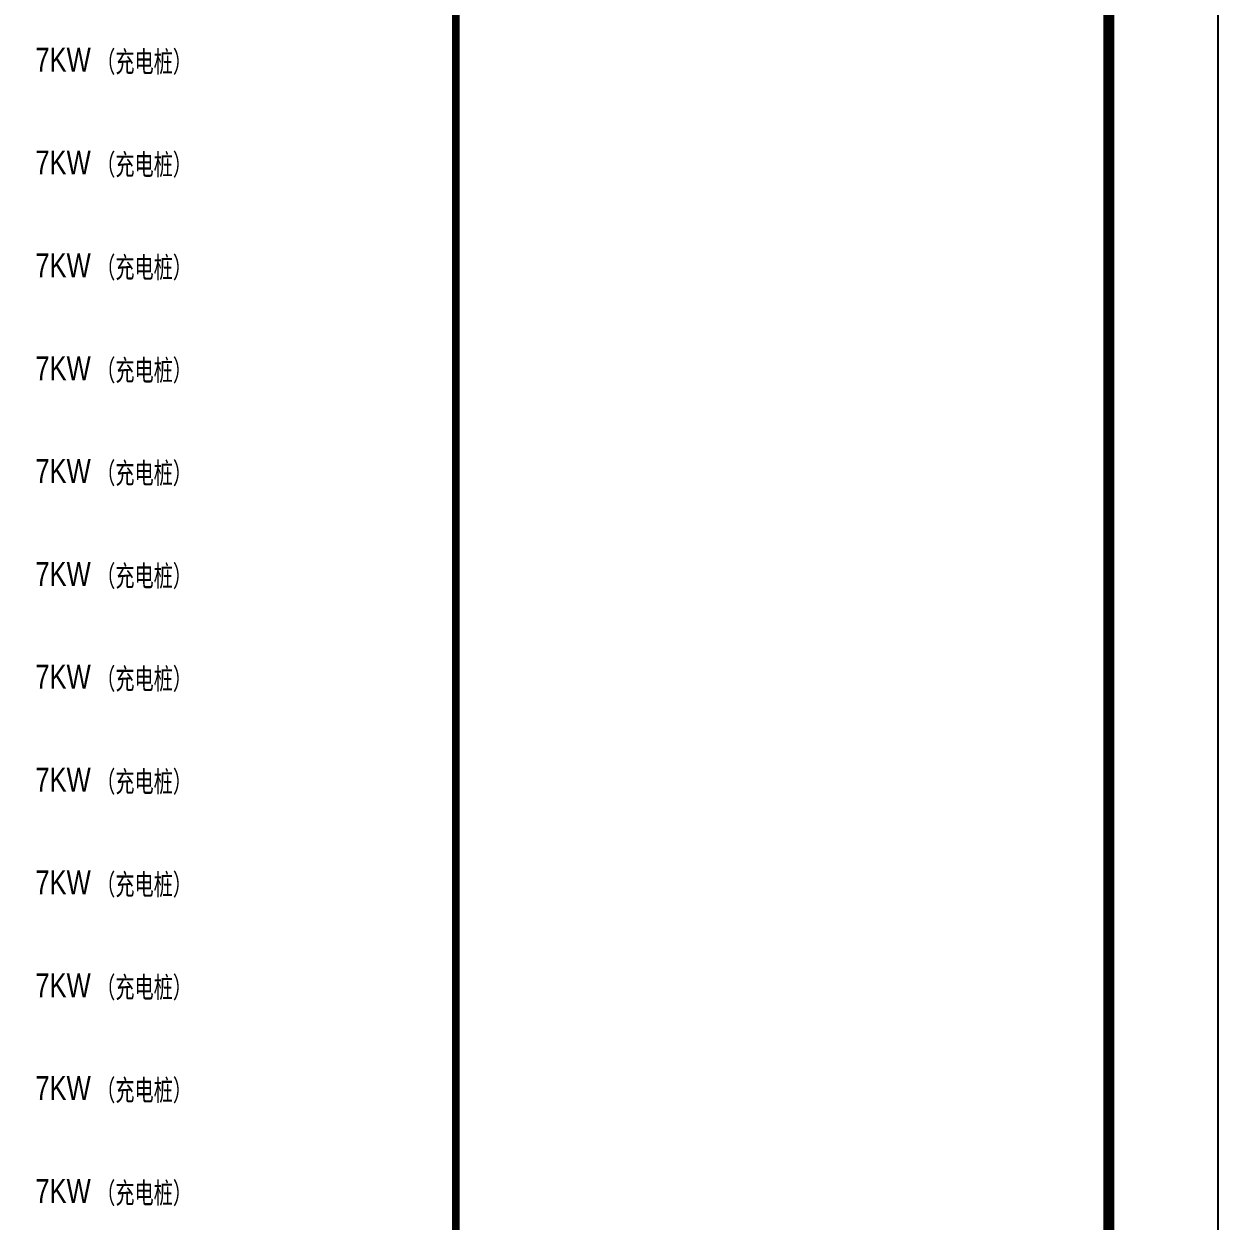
# Model space of a CAD drawing. Extents: x -809667 to 586099, y 3084146 to 3634412.
# Drawn here: x 381450.2 to 381504.9, y 3087267.1 to 3087322 of the extents above; entities that cross this region are included whole.
import ezdxf

# ---------------------------------------------------------------- set-up
doc = ezdxf.new("R2010")
doc.units = 0
doc.header["$LTSCALE"] = 0.5
doc.layers.get('0').update_dxf_attribs({"linetype": 'CONTINUOUS'})
doc.layers.add('PUB_TITLE', color=4, linetype='CONTINUOUS')
doc.layers.add('电气系统图', color=6, linetype='CONTINUOUS')
doc.styles.add('ZSDZ', font='XCSG.SHX', dxfattribs={"width": 0.8, "height": 3.5, "bigfont": 'HZTXT.SHX'})

# ---------------------------------------------------------------- blocks, each defined once
blk = doc.blocks.new('TQ11')
at = {"layer": 'PUB_TITLE', "const_width": 100}
blk.add_lwpolyline([(1252310, -1083954), (1252310, -1166000)], dxfattribs=at)
at = {"layer": 'PUB_TITLE'}
blk.add_lwpolyline([(1252310, -1166000), (1260886, -1166000), (1260886, -1083954), (1252310, -1083954)], close=True, dxfattribs=at)

msp = doc.modelspace()

# ---------------------------------------------------------------- linework, layer by layer
at = {"layer": 'PUB_TITLE', "linetype": 'Continuous'}
msp.add_lwpolyline([(381084.377, 3087078.645), (381504.877, 3087078.645), (381504.877, 3087375.645), (381084.377, 3087375.645)], close=True, dxfattribs=at)
at = {"layer": 'PUB_TITLE', "linetype": 'Continuous', "const_width": 0.5}
msp.add_lwpolyline([(381096.877, 3087083.645), (381499.877, 3087083.645), (381499.877, 3087370.645), (381096.877, 3087370.645)], close=True, dxfattribs=at)

# ---------------------------------------------------------------- block references
at = {"xscale": 0.003488000000000001, "yscale": 0.003488000000000001, "zscale": 0.003488000000000001}
msp.add_blockref('TQ11', (377101.906, 3091151.476), dxfattribs=at)

# ---------------------------------------------------------------- texts
at = {"layer": '电气系统图', "color": 2, "style": 'ZSDZ', "width": 0.8}
for s, p in [('7KW', (381450.704, 3087319.782)), ('（充电桩）', (381453.495, 3087319.65)), ('7KW', (381450.704, 3087315.072)), ('（充电桩）', (381453.495, 3087314.94)), ('7KW', (381450.704, 3087310.362)), ('（充电桩）', (381453.495, 3087310.229)), ('7KW', (381450.704, 3087305.651)), ('（充电桩）', (381453.495, 3087305.519)), ('7KW', (381450.704, 3087300.941)), ('（充电桩）', (381453.495, 3087300.808)), ('7KW', (381450.704, 3087296.23)), ('（充电桩）', (381453.495, 3087296.098)), ('7KW', (381450.704, 3087291.52)), ('（充电桩）', (381453.495, 3087291.388)), ('7KW', (381450.704, 3087286.809)), ('（充电桩）', (381453.495, 3087286.677)), ('7KW', (381450.704, 3087282.099)), ('（充电桩）', (381453.495, 3087281.967)), ('7KW', (381450.704, 3087277.388)), ('（充电桩）', (381453.495, 3087277.256)), ('7KW', (381450.704, 3087272.678)), ('（充电桩）', (381453.495, 3087272.546)), ('7KW', (381450.704, 3087267.968)), ('（充电桩）', (381453.495, 3087267.835))]:
    msp.add_text(s, height=1.0967, dxfattribs=at).set_placement(p)

doc.saveas('drawing.dxf')
